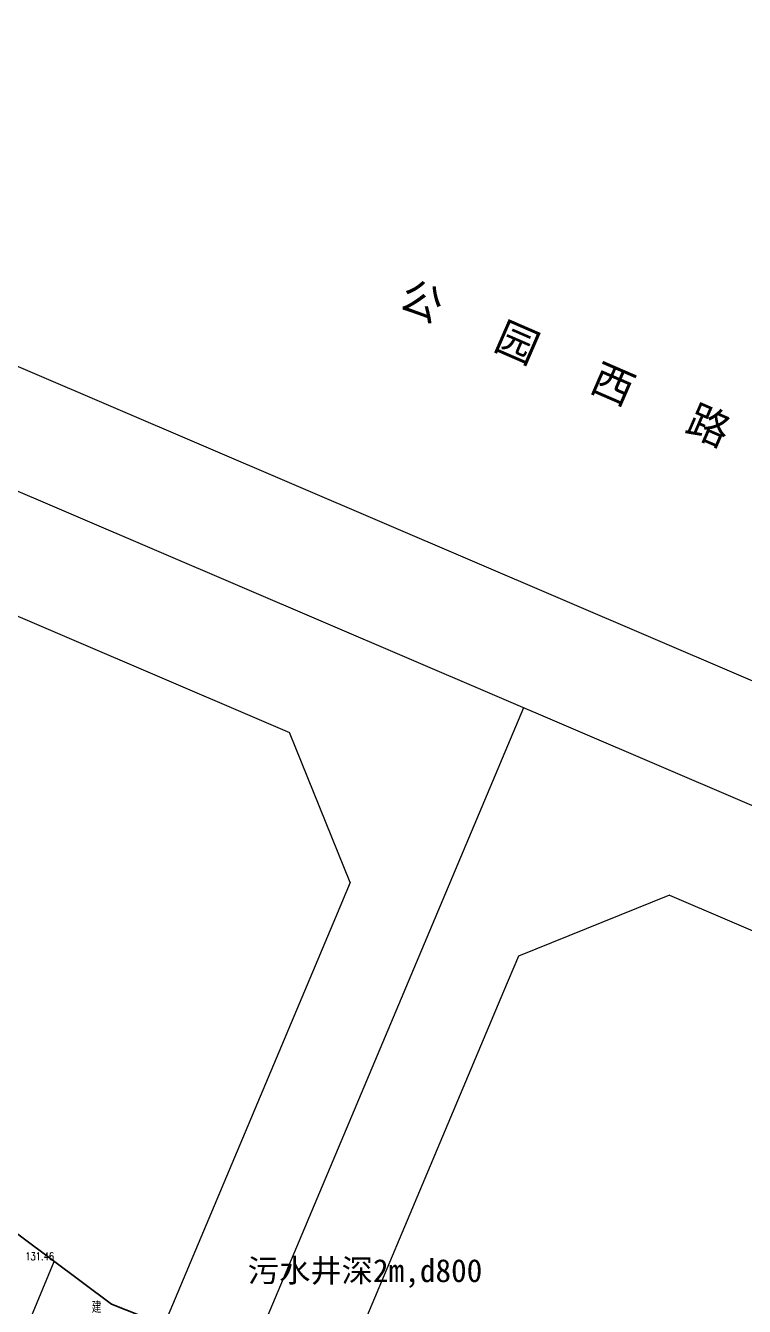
# Model space of a CAD drawing. Extents: x 529262 to 576451, y 2694391 to 2717535.
# Drawn here: x 566206.8 to 566300.7, y 2711433.5 to 2711600.8 of the extents above; entities that cross this region are included whole.
import ezdxf
from ezdxf.enums import TextEntityAlignment as Align
from ezdxf.xclip import XClip

# ---------------------------------------------------------------- set-up
doc = ezdxf.new("R2010")
doc.units = 0
doc.header["$XCLIPFRAME"] = 0
doc.linetypes.add('ACAD_ISO12W100', pattern=[22, 12, -3, 0.5, -3, 0.5, -3])
for name, color, linetype in [('GCD', 8, 'Continuous'), ('JMD', 8, 'Continuous'), ('PP-COM', 7, 'Continuous'), ('RD-中线', 40, 'Continuous'), ('RD-红线', 7, 'Continuous'), ('RD-路名', 7, 'Continuous')]:
    doc.layers.add(name, color=color, linetype=linetype)
doc.layers.add('控制界线1', color=30, linetype='ACAD_ISO12W100', lineweight=35)
doc.layers.add('现状管道深度（物探资料）', color=2, linetype='Continuous', plot=False)
doc.styles.add('HZ', font='rs.shx', dxfattribs={"width": 0.8, "bigfont": 'hztxt.shx'})
doc.styles.get("Standard").update_dxf_attribs({"font": '', "height": 2.5, "bigfont": 'smfs.shx'})
doc.styles.add('黑体', font='simhei.ttf')
doc.styles.get('Standard').set_extended_font_data('FangSong_GB2312')

# ---------------------------------------------------------------- blocks, each defined once
blk = doc.blocks.new('A$C19FD0107')
at = {"layer": 'RD-中线', "color": 8}
blk.add_lwpolyline([(-3980.5, 16903.74, -0.006957), (-4010.63, 16904.94), (-4060.03, 16907.7, -0.051792), (-4142.03, 16920.88), (-4235.78, 16946.11), (-4243.87, 16948.29), (-4309.26, 16965.95, 0.000653), (-4329.42, 16971.37), (-4434, 16999.34, -0.035819), (-4474.57, 17013.36), (-4610.21, 17071.43, 0.000002), (-4610.21, 17071.43), (-4981.55, 17230.39)], format="xyb", dxfattribs=at)
at = {"layer": 'RD-中线', "color": 8, "linetype": 'Continuous', "flags": 128}
blk.add_lwpolyline([(-4726.19, 17121.07), (-4914.58, 16673.49)], dxfattribs=at)
at = {"layer": 'RD-红线', "color": 8}
for points in [[(-4964.91, 17239.58), (-4955.3, 17235.47), (-4604.31, 17085.22, -0.000002), (-4604.3, 17085.22), (-4498.32, 17039.84)], [(-4707.1, 17096.59), (-4616.11, 17057.64, -0.000002), (-4616.11, 17057.64), (-4490.47, 17003.85)]]:
    blk.add_lwpolyline(points, format="xyb", dxfattribs=at)
blk.add_lwpolyline([(-4968.65, 17208.55), (-4761.32, 17119.79), (-4756.75, 17117.84)], dxfattribs=at)
at = {"layer": 'RD-红线', "color": 8, "linetype": 'Continuous'}
for points in [[(-4748.83, 17098.23), (-4756.75, 17117.84, 0.412439)], [(-4707.1, 17096.59), (-4726.83, 17088.62, 0.415991)]]:
    blk.add_lwpolyline(points, format="xyb", dxfattribs=at)
at = {"layer": 'RD-红线', "color": 8, "linetype": 'Continuous', "flags": 128}
for points in [[(-4748.83, 17098.23), (-4750.75, 17093.65), (-4917.77, 16696.86)], [(-4726.83, 17088.62), (-4728.78, 17083.98), (-4785.16, 16950.05)]]:
    blk.add_lwpolyline(points, dxfattribs=at)

msp = doc.modelspace()

# ---------------------------------------------------------------- linework, layer by layer
at = {"layer": 'JMD', "linetype": 'Continuous', "flags": 128}
msp.add_lwpolyline([(566223.65, 2711431.521), (566221.471, 2711426.431), (566207.558, 2711432.18), (566210.517, 2711439.328)], dxfattribs=at)
msp.add_lwpolyline([(566223.65, 2711431.521), (566221.471, 2711426.431), (566207.558, 2711432.18), (566210.517, 2711439.328)], dxfattribs=at)
at = {"layer": '控制界线1', "color": 252, "linetype": 'Continuous', "flags": 128}
msp.add_lwpolyline([(566606.933, 2711087.702), (566644.711, 2711153.019), (566598.698, 2711283.071), (566496.002, 2711357.662), (566390.249, 2711365.689), (566217.966, 2711433.767), (566135.414, 2711495.399), (566100.815, 2711531.11), (566057.471, 2711541.747), (566041.502, 2711497.298), (566109.581, 2711415.474), (566178.415, 2711344.369), (566249.168, 2711298.339), (566348.438, 2711264.105), (566455.277, 2711261.066), (566502.459, 2711244.312), (566526.428, 2711223.352), (566516.162, 2711173.585), (566513.881, 2711148.132)], close=True, dxfattribs=at)
msp.add_lwpolyline([(566606.933, 2711087.702), (566644.711, 2711153.019), (566598.698, 2711283.071), (566496.002, 2711357.662), (566390.249, 2711365.689), (566217.966, 2711433.767), (566135.414, 2711495.399), (566100.815, 2711531.11), (566057.471, 2711541.747), (566041.502, 2711497.298), (566109.581, 2711415.474), (566178.415, 2711344.369), (566249.168, 2711298.339), (566348.438, 2711264.105), (566455.277, 2711261.066), (566502.459, 2711244.312), (566526.428, 2711223.352), (566516.162, 2711173.585), (566513.881, 2711148.132)], close=True, dxfattribs=at)
msp.add_lwpolyline([(566606.933, 2711087.702), (566644.711, 2711153.019), (566598.698, 2711283.071), (566496.002, 2711357.662), (566390.249, 2711365.689), (566217.966, 2711433.767), (566135.414, 2711495.399), (566100.815, 2711531.11), (566057.471, 2711541.747), (566041.502, 2711497.298), (566109.581, 2711415.474), (566178.415, 2711344.369), (566249.168, 2711298.339), (566348.438, 2711264.105), (566455.277, 2711261.066), (566502.459, 2711244.312), (566526.428, 2711223.352), (566516.162, 2711173.585), (566513.881, 2711148.132)], close=True, dxfattribs=at)

# ---------------------------------------------------------------- block references
at = {"layer": 'PP-COM'}
ref = msp.add_blockref('A$C19FD0107', (570997.993, 2694390.603), dxfattribs=at)
XClip(ref).set_block_clipping_path([(-9366.4383134884, 14428.6043910822), (-3328.4480743363, 17452.7484863754)])

# ---------------------------------------------------------------- texts
at = {"layer": 'GCD', "linetype": 'Continuous', "style": 'HZ', "width": 0.8}
msp.add_text('131.46', height=1, dxfattribs=at).set_placement((566208.605, 2711440.015), align=Align.MIDDLE)
at = {"layer": 'JMD', "linetype": 'Continuous', "style": 'HZ', "width": 0.8}
msp.add_text('建', height=1.5, dxfattribs=at).set_placement((566216.038, 2711433.449), align=Align.MIDDLE)
msp.add_text('建', height=1.5, dxfattribs=at).set_placement((566216.038, 2711433.449), align=Align.MIDDLE)
at = {"layer": 'RD-路名', "color": 7, "linetype": 'Continuous', "style": '黑体'}
msp.add_text('公   园   西   路', height=4, rotation=336.53701, dxfattribs=at).set_placement((566277.307, 2711556.764), align=Align.MIDDLE)
at = {"layer": '现状管道深度（物探资料）'}
msp.add_text('污水井深2m,d800', height=3, dxfattribs=at).set_placement((566251.1, 2711438.145), align=Align.MIDDLE_CENTER)

doc.saveas('drawing.dxf')
